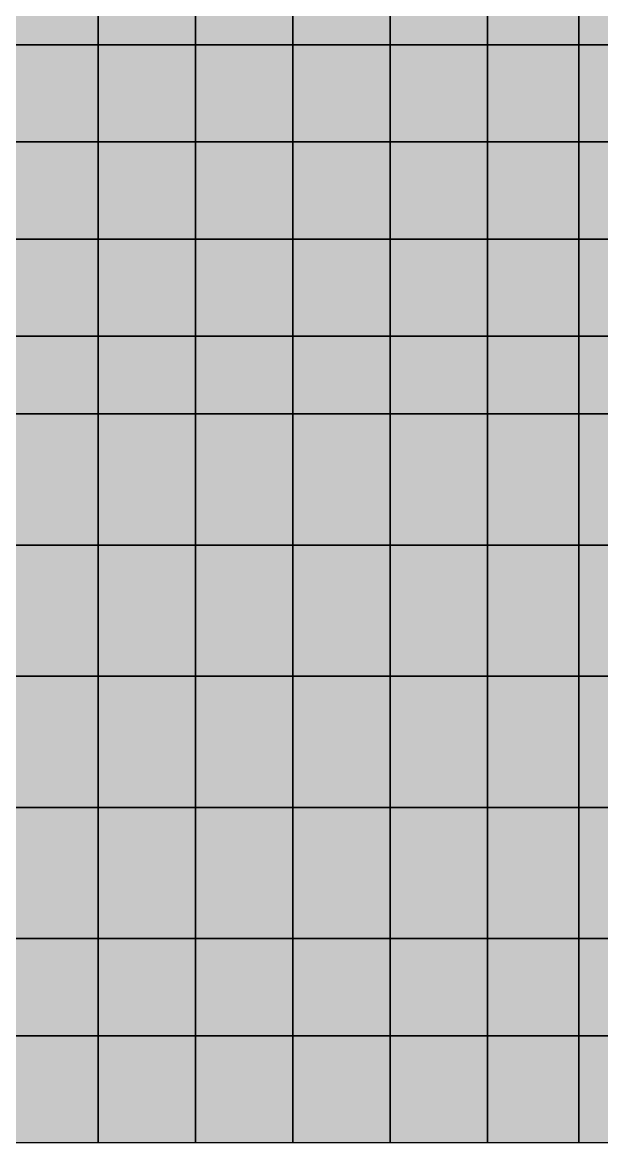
# Model space of a CAD drawing. Header units: inches. Extents: x -100 to 146, y -140 to 41.
# Drawn here: x 6.53 to 12.48, y -41.4 to -29.87 of the extents above; entities that cross this region are included whole.
import ezdxf

# ---------------------------------------------------------------- set-up
doc = ezdxf.new("R2010")
doc.units = ezdxf.units.IN
doc.header["$MEASUREMENT"] = 0
for name, color, linetype in [('Contour 1-01', 7, 'Continuous'), ('Mesh-Ag1', 7, 'Continuous'), ('Mesh-CDM(50%)_Ac1①', 7, 'Continuous'), ('Mesh-CDM(50%)_Acs', 7, 'Continuous'), ('Mesh-Dc1', 7, 'Continuous'), ('Mesh-Dg1', 7, 'Continuous'), ('Mesh-Ds1', 7, 'Continuous'), ('Undeformed Mesh-Ag1', 7, 'Continuous'), ('Undeformed Mesh-CDM(50%)_Ac1①', 7, 'Continuous'), ('Undeformed Mesh-CDM(50%)_Acs', 7, 'Continuous'), ('Undeformed Mesh-Dc1', 7, 'Continuous'), ('Undeformed Mesh-Dg1', 7, 'Continuous'), ('Undeformed Mesh-Ds1', 7, 'Continuous')]:
    doc.layers.add(name, color=color, linetype=linetype)

msp = doc.modelspace()

# ---------------------------------------------------------------- linework, layer by layer
at = {"color": 7, "true_color": 0xffffff, "transparency": 33554687}
for points in [[(7.311025, -28.5), (6.311025, -28.5), (6.311025, -30.1)], [(7.311025, -28.5), (6.311025, -30.1), (7.311025, -30.1)], [(8.311025, -28.5), (7.311025, -28.5), (7.311025, -30.1)], [(8.311025, -28.5), (7.311025, -30.1), (8.311025, -30.1)], [(9.311025, -28.5), (8.311025, -28.5), (8.311025, -30.1)], [(9.311025, -28.5), (8.311025, -30.1), (9.311025, -30.1)], [(10.31103, -28.5), (9.311025, -28.5), (9.311025, -30.1)], [(10.31103, -28.5), (9.311025, -30.1), (10.31103, -30.1)], [(10.31103, -28.5), (10.31103, -30.1), (11.31103, -30.1)], [(10.31103, -28.5), (11.31103, -30.1), (11.31103, -28.5)], [(12.25, -28.5), (11.31103, -28.5), (11.31103, -30.1)], [(12.25, -28.5), (11.31103, -30.1), (12.25, -30.1)], [(13.31103, -28.5), (12.25, -28.5), (12.25, -30.1)], [(13.31103, -28.5), (12.25, -30.1), (13.31103, -30.1)], [(6.311025, -31.1), (7.311025, -31.1), (7.311025, -30.1)], [(6.311025, -31.1), (7.311025, -30.1), (6.311025, -30.1)], [(7.311025, -31.1), (8.311025, -31.1), (8.311025, -30.1)], [(7.311025, -31.1), (8.311025, -30.1), (7.311025, -30.1)], [(8.311025, -31.1), (9.311025, -31.1), (9.311025, -30.1)], [(8.311025, -31.1), (9.311025, -30.1), (8.311025, -30.1)], [(9.311025, -31.1), (10.31103, -31.1), (10.31103, -30.1)], [(9.311025, -31.1), (10.31103, -30.1), (9.311025, -30.1)], [(10.31103, -31.1), (11.31103, -31.1), (11.31103, -30.1)], [(10.31103, -31.1), (11.31103, -30.1), (10.31103, -30.1)], [(11.31103, -31.1), (12.25, -31.1), (12.25, -30.1)], [(11.31103, -31.1), (12.25, -30.1), (11.31103, -30.1)], [(12.25, -31.1), (13.31103, -31.1), (13.31103, -30.1)], [(12.25, -31.1), (13.31103, -30.1), (12.25, -30.1)], [(7.311025, -31.1), (6.311025, -31.1), (6.311025, -32.1)], [(7.311025, -31.1), (6.311025, -32.1), (7.311025, -32.1)], [(8.311025, -31.1), (7.311025, -31.1), (7.311025, -32.1)], [(8.311025, -31.1), (7.311025, -32.1), (8.311025, -32.1)], [(9.311025, -31.1), (8.311025, -31.1), (8.311025, -32.1)], [(9.311025, -31.1), (8.311025, -32.1), (9.311025, -32.1)], [(10.31103, -31.1), (9.311025, -31.1), (9.311025, -32.1)], [(10.31103, -31.1), (9.311025, -32.1), (10.31103, -32.1)], [(10.31103, -31.1), (10.31103, -32.1), (11.31103, -32.1)], [(10.31103, -31.1), (11.31103, -32.1), (11.31103, -31.1)], [(12.25, -31.1), (11.31103, -31.1), (11.31103, -32.1)], [(12.25, -31.1), (11.31103, -32.1), (12.25, -32.1)], [(13.31103, -31.1), (12.25, -31.1), (12.25, -32.1)], [(13.31103, -31.1), (12.25, -32.1), (13.31103, -32.1)], [(6.311025, -33.1), (7.311025, -33.1), (7.311025, -32.1)], [(6.311025, -33.1), (7.311025, -32.1), (6.311025, -32.1)], [(7.311025, -33.1), (8.311025, -33.1), (8.311025, -32.1)], [(7.311025, -33.1), (8.311025, -32.1), (7.311025, -32.1)], [(8.311025, -33.1), (9.311025, -33.1), (9.311025, -32.1)], [(8.311025, -33.1), (9.311025, -32.1), (8.311025, -32.1)], [(9.311025, -33.1), (10.31103, -33.1), (10.31103, -32.1)], [(9.311025, -33.1), (10.31103, -32.1), (9.311025, -32.1)], [(10.31103, -33.1), (11.31103, -33.1), (11.31103, -32.1)], [(10.31103, -33.1), (11.31103, -32.1), (10.31103, -32.1)], [(11.31103, -33.1), (12.25, -33.1), (12.25, -32.1)], [(11.31103, -33.1), (12.25, -32.1), (11.31103, -32.1)], [(12.25, -33.1), (13.31103, -33.1), (13.31103, -32.1)], [(12.25, -33.1), (13.31103, -32.1), (12.25, -32.1)], [(6.311025, -33.9), (7.311025, -33.9), (7.311025, -33.1)], [(6.311025, -33.9), (7.311025, -33.1), (6.311025, -33.1)], [(7.311025, -33.9), (8.311025, -33.9), (8.311025, -33.1)], [(7.311025, -33.9), (8.311025, -33.1), (7.311025, -33.1)], [(8.311025, -33.9), (9.311025, -33.9), (9.311025, -33.1)], [(8.311025, -33.9), (9.311025, -33.1), (8.311025, -33.1)], [(9.311025, -33.9), (10.31103, -33.9), (10.31103, -33.1)], [(9.311025, -33.9), (10.31103, -33.1), (9.311025, -33.1)], [(10.31103, -33.9), (11.31103, -33.9), (11.31103, -33.1)], [(10.31103, -33.9), (11.31103, -33.1), (10.31103, -33.1)], [(11.31103, -33.9), (12.25, -33.9), (12.25, -33.1)], [(11.31103, -33.9), (12.25, -33.1), (11.31103, -33.1)], [(12.25, -33.9), (13.31103, -33.9), (13.31103, -33.1)], [(12.25, -33.9), (13.31103, -33.1), (12.25, -33.1)], [(6.311025, -33.9), (6.311025, -35.25), (7.311025, -35.25)], [(6.311025, -33.9), (7.311025, -35.25), (7.311025, -33.9)], [(7.311025, -35.25), (8.311025, -35.25), (8.311025, -33.9)], [(7.311025, -35.25), (8.311025, -33.9), (7.311025, -33.9)], [(8.311025, -35.25), (9.311025, -35.25), (9.311025, -33.9)], [(8.311025, -35.25), (9.311025, -33.9), (8.311025, -33.9)], [(9.311025, -35.25), (10.31103, -35.25), (10.31103, -33.9)], [(9.311025, -35.25), (10.31103, -33.9), (9.311025, -33.9)], [(10.31103, -35.25), (11.31103, -35.25), (11.31103, -33.9)], [(10.31103, -35.25), (11.31103, -33.9), (10.31103, -33.9)], [(11.31103, -35.25), (12.25, -35.25), (12.25, -33.9)], [(11.31103, -35.25), (12.25, -33.9), (11.31103, -33.9)], [(12.25, -33.9), (12.25, -35.25), (13.31103, -35.25)], [(12.25, -33.9), (13.31103, -35.25), (13.31103, -33.9)], [(6.311025, -35.25), (6.311025, -36.6), (7.311025, -36.6)], [(6.311025, -35.25), (7.311025, -36.6), (7.311025, -35.25)], [(7.311025, -36.6), (8.311025, -36.6), (8.311025, -35.25)], [(7.311025, -36.6), (8.311025, -35.25), (7.311025, -35.25)], [(8.311025, -36.6), (9.311025, -36.6), (9.311025, -35.25)], [(8.311025, -36.6), (9.311025, -35.25), (8.311025, -35.25)], [(9.311025, -36.6), (10.31103, -36.6), (10.31103, -35.25)], [(9.311025, -36.6), (10.31103, -35.25), (9.311025, -35.25)], [(10.31103, -36.6), (11.31103, -36.6), (11.31103, -35.25)], [(10.31103, -36.6), (11.31103, -35.25), (10.31103, -35.25)], [(11.31103, -36.6), (12.25, -36.6), (12.25, -35.25)], [(11.31103, -36.6), (12.25, -35.25), (11.31103, -35.25)], [(12.25, -36.6), (13.31103, -36.6), (13.31103, -35.25)], [(12.25, -36.6), (13.31103, -35.25), (12.25, -35.25)], [(6.311025, -36.6), (6.311025, -37.95), (7.311025, -37.95)], [(6.311025, -36.6), (7.311025, -37.95), (7.311025, -36.6)], [(7.311025, -37.95), (8.311025, -37.95), (8.311025, -36.6)], [(7.311025, -37.95), (8.311025, -36.6), (7.311025, -36.6)], [(8.311025, -37.95), (9.311025, -37.95), (9.311025, -36.6)], [(8.311025, -37.95), (9.311025, -36.6), (8.311025, -36.6)], [(9.311025, -37.95), (10.31103, -37.95), (10.31103, -36.6)], [(9.311025, -37.95), (10.31103, -36.6), (9.311025, -36.6)], [(10.31103, -37.95), (11.31103, -37.95), (11.31103, -36.6)], [(10.31103, -37.95), (11.31103, -36.6), (10.31103, -36.6)], [(11.31103, -37.95), (12.25, -37.95), (12.25, -36.6)], [(11.31103, -37.95), (12.25, -36.6), (11.31103, -36.6)], [(12.25, -37.95), (13.31103, -37.95), (13.31103, -36.6)], [(12.25, -37.95), (13.31103, -36.6), (12.25, -36.6)], [(6.311025, -37.95), (6.311025, -39.3), (7.311025, -39.3)], [(6.311025, -37.95), (7.311025, -39.3), (7.311025, -37.95)], [(8.311025, -37.95), (7.311025, -37.95), (7.311025, -39.3)], [(8.311025, -37.95), (7.311025, -39.3), (8.311025, -39.3)], [(9.311025, -37.95), (8.311025, -37.95), (8.311025, -39.3)], [(9.311025, -37.95), (8.311025, -39.3), (9.311025, -39.3)], [(10.31103, -37.95), (9.311025, -37.95), (9.311025, -39.3)], [(10.31103, -37.95), (9.311025, -39.3), (10.31103, -39.3)], [(10.31103, -37.95), (10.31103, -39.3), (11.31103, -39.3)], [(10.31103, -37.95), (11.31103, -39.3), (11.31103, -37.95)], [(12.25, -37.95), (11.31103, -37.95), (11.31103, -39.3)], [(12.25, -37.95), (11.31103, -39.3), (12.25, -39.3)], [(13.31103, -37.95), (12.25, -37.95), (12.25, -39.3)], [(13.31103, -37.95), (12.25, -39.3), (13.31103, -39.3)], [(6.311025, -40.3), (7.311025, -40.3), (7.311025, -39.3)], [(6.311025, -40.3), (7.311025, -39.3), (6.311025, -39.3)], [(7.311025, -40.3), (8.311025, -40.3), (8.311025, -39.3)], [(7.311025, -40.3), (8.311025, -39.3), (7.311025, -39.3)], [(8.311025, -40.3), (9.311025, -40.3), (9.311025, -39.3)], [(8.311025, -40.3), (9.311025, -39.3), (8.311025, -39.3)], [(9.311025, -40.3), (10.31103, -40.3), (10.31103, -39.3)], [(9.311025, -40.3), (10.31103, -39.3), (9.311025, -39.3)], [(10.31103, -39.3), (10.31103, -40.3), (11.31103, -40.3)], [(10.31103, -39.3), (11.31103, -40.3), (11.31103, -39.3)], [(11.31103, -40.3), (12.25, -40.3), (12.25, -39.3)], [(11.31103, -40.3), (12.25, -39.3), (11.31103, -39.3)], [(12.25, -40.3), (13.31103, -40.3), (13.31103, -39.3)], [(12.25, -40.3), (13.31103, -39.3), (12.25, -39.3)], [(7.311025, -40.3), (6.311025, -40.3), (6.311025, -41.4)], [(7.311025, -40.3), (6.311025, -41.4), (7.311025, -41.4)], [(8.311025, -40.3), (7.311025, -40.3), (7.311025, -41.4)], [(8.311025, -40.3), (7.311025, -41.4), (8.311025, -41.4)], [(9.311025, -40.3), (8.311025, -40.3), (8.311025, -41.4)], [(9.311025, -40.3), (8.311025, -41.4), (9.311025, -41.4)], [(10.31103, -40.3), (9.311025, -40.3), (9.311025, -41.4)], [(10.31103, -40.3), (9.311025, -41.4), (10.31103, -41.4)], [(10.31103, -40.3), (10.31103, -41.4), (11.31103, -41.4)], [(10.31103, -40.3), (11.31103, -41.4), (11.31103, -40.3)], [(12.25, -40.3), (11.31103, -40.3), (11.31103, -41.4)], [(12.25, -40.3), (11.31103, -41.4), (12.25, -41.4)], [(13.31103, -40.3), (12.25, -40.3), (12.25, -41.4)], [(13.31103, -40.3), (12.25, -41.4), (13.31103, -41.4)]]:
    msp.add_solid(points, dxfattribs=at)
at = {"layer": 'Contour 1-01', "color": 5, "true_color": 0x0000ff}
for points in [[(7.311025, -28.5), (6.311025, -28.5), (6.311025, -30.1)], [(7.311025, -28.5), (6.311025, -30.1), (7.311025, -30.1)], [(8.311025, -28.5), (7.311025, -28.5), (7.311025, -30.1)], [(8.311025, -28.5), (7.311025, -30.1), (8.311025, -30.1)], [(9.311025, -28.5), (8.311025, -28.5), (8.311025, -30.1)], [(9.311025, -28.5), (8.311025, -30.1), (9.311025, -30.1)], [(10.31103, -28.5), (9.311025, -28.5), (9.311025, -30.1)], [(10.31103, -28.5), (9.311025, -30.1), (10.31103, -30.1)], [(10.31103, -28.5), (10.31103, -30.1), (11.31103, -30.1)], [(10.31103, -28.5), (11.31103, -30.1), (11.31103, -28.5)], [(12.25, -28.5), (11.31103, -28.5), (11.31103, -30.1)], [(12.25, -28.5), (11.31103, -30.1), (12.25, -30.1)], [(13.31103, -28.5), (12.25, -28.5), (12.25, -30.1)], [(13.31103, -28.5), (12.25, -30.1), (13.31103, -30.1)], [(6.311025, -31.1), (7.311025, -31.1), (7.311025, -30.1)], [(6.311025, -31.1), (7.311025, -30.1), (6.311025, -30.1)], [(7.311025, -31.1), (8.311025, -31.1), (8.311025, -30.1)], [(7.311025, -31.1), (8.311025, -30.1), (7.311025, -30.1)], [(8.311025, -31.1), (9.311025, -31.1), (9.311025, -30.1)], [(8.311025, -31.1), (9.311025, -30.1), (8.311025, -30.1)], [(9.311025, -31.1), (10.31103, -31.1), (10.31103, -30.1)], [(9.311025, -31.1), (10.31103, -30.1), (9.311025, -30.1)], [(10.31103, -31.1), (11.31103, -31.1), (11.31103, -30.1)], [(10.31103, -31.1), (11.31103, -30.1), (10.31103, -30.1)], [(11.31103, -31.1), (12.25, -31.1), (12.25, -30.1)], [(11.31103, -31.1), (12.25, -30.1), (11.31103, -30.1)], [(12.25, -31.1), (13.31103, -31.1), (13.31103, -30.1)], [(12.25, -31.1), (13.31103, -30.1), (12.25, -30.1)], [(7.311025, -31.1), (6.311025, -31.1), (6.311025, -32.1)], [(7.311025, -31.1), (6.311025, -32.1), (7.311025, -32.1)], [(8.311025, -31.1), (7.311025, -31.1), (7.311025, -32.1)], [(8.311025, -31.1), (7.311025, -32.1), (8.311025, -32.1)], [(9.311025, -31.1), (8.311025, -31.1), (8.311025, -32.1)], [(9.311025, -31.1), (8.311025, -32.1), (9.311025, -32.1)], [(10.31103, -31.1), (9.311025, -31.1), (9.311025, -32.1)], [(10.31103, -31.1), (9.311025, -32.1), (10.31103, -32.1)], [(10.31103, -31.1), (10.31103, -32.1), (11.31103, -32.1)], [(10.31103, -31.1), (11.31103, -32.1), (11.31103, -31.1)], [(12.25, -31.1), (11.31103, -31.1), (11.31103, -32.1)], [(12.25, -31.1), (11.31103, -32.1), (12.25, -32.1)], [(13.31103, -31.1), (12.25, -31.1), (12.25, -32.1)], [(13.31103, -31.1), (12.25, -32.1), (13.31103, -32.1)], [(6.311025, -33.1), (7.311025, -33.1), (7.311025, -32.1)], [(6.311025, -33.1), (7.311025, -32.1), (6.311025, -32.1)], [(7.311025, -33.1), (8.311025, -33.1), (8.311025, -32.1)], [(7.311025, -33.1), (8.311025, -32.1), (7.311025, -32.1)], [(8.311025, -33.1), (9.311025, -33.1), (9.311025, -32.1)], [(8.311025, -33.1), (9.311025, -32.1), (8.311025, -32.1)], [(9.311025, -33.1), (10.31103, -33.1), (10.31103, -32.1)], [(9.311025, -33.1), (10.31103, -32.1), (9.311025, -32.1)], [(10.31103, -33.1), (11.31103, -33.1), (11.31103, -32.1)], [(10.31103, -33.1), (11.31103, -32.1), (10.31103, -32.1)], [(11.31103, -33.1), (12.25, -33.1), (12.25, -32.1)], [(11.31103, -33.1), (12.25, -32.1), (11.31103, -32.1)], [(12.25, -33.1), (13.31103, -33.1), (13.31103, -32.1)], [(12.25, -33.1), (13.31103, -32.1), (12.25, -32.1)], [(6.311025, -33.9), (7.311025, -33.9), (7.311025, -33.1)], [(6.311025, -33.9), (7.311025, -33.1), (6.311025, -33.1)], [(7.311025, -33.9), (8.311025, -33.9), (8.311025, -33.1)], [(7.311025, -33.9), (8.311025, -33.1), (7.311025, -33.1)], [(8.311025, -33.9), (9.311025, -33.9), (9.311025, -33.1)], [(8.311025, -33.9), (9.311025, -33.1), (8.311025, -33.1)], [(9.311025, -33.9), (10.31103, -33.9), (10.31103, -33.1)], [(9.311025, -33.9), (10.31103, -33.1), (9.311025, -33.1)], [(10.31103, -33.9), (11.31103, -33.9), (11.31103, -33.1)], [(10.31103, -33.9), (11.31103, -33.1), (10.31103, -33.1)], [(11.31103, -33.9), (12.25, -33.9), (12.25, -33.1)], [(11.31103, -33.9), (12.25, -33.1), (11.31103, -33.1)], [(12.25, -33.9), (13.31103, -33.9), (13.31103, -33.1)], [(12.25, -33.9), (13.31103, -33.1), (12.25, -33.1)], [(6.311025, -33.9), (6.311025, -35.25), (7.311025, -35.25)], [(6.311025, -33.9), (7.311025, -35.25), (7.311025, -33.9)], [(7.311025, -35.25), (8.311025, -35.25), (8.311025, -33.9)], [(7.311025, -35.25), (8.311025, -33.9), (7.311025, -33.9)], [(8.311025, -35.25), (9.311025, -35.25), (9.311025, -33.9)], [(8.311025, -35.25), (9.311025, -33.9), (8.311025, -33.9)], [(9.311025, -35.25), (10.31103, -35.25), (10.31103, -33.9)], [(9.311025, -35.25), (10.31103, -33.9), (9.311025, -33.9)], [(10.31103, -35.25), (11.31103, -35.25), (11.31103, -33.9)], [(10.31103, -35.25), (11.31103, -33.9), (10.31103, -33.9)], [(11.31103, -35.25), (12.25, -35.25), (12.25, -33.9)], [(11.31103, -35.25), (12.25, -33.9), (11.31103, -33.9)], [(12.25, -33.9), (12.25, -35.25), (13.31103, -35.25)], [(12.25, -33.9), (13.31103, -35.25), (13.31103, -33.9)], [(6.311025, -35.25), (6.311025, -36.6), (7.311025, -36.6)], [(6.311025, -35.25), (7.311025, -36.6), (7.311025, -35.25)], [(7.311025, -36.6), (8.311025, -36.6), (8.311025, -35.25)], [(7.311025, -36.6), (8.311025, -35.25), (7.311025, -35.25)], [(8.311025, -36.6), (9.311025, -36.6), (9.311025, -35.25)], [(8.311025, -36.6), (9.311025, -35.25), (8.311025, -35.25)], [(9.311025, -36.6), (10.31103, -36.6), (10.31103, -35.25)], [(9.311025, -36.6), (10.31103, -35.25), (9.311025, -35.25)], [(10.31103, -36.6), (11.31103, -36.6), (11.31103, -35.25)], [(10.31103, -36.6), (11.31103, -35.25), (10.31103, -35.25)], [(11.31103, -36.6), (12.25, -36.6), (12.25, -35.25)], [(11.31103, -36.6), (12.25, -35.25), (11.31103, -35.25)], [(12.25, -36.6), (13.31103, -36.6), (13.31103, -35.25)], [(12.25, -36.6), (13.31103, -35.25), (12.25, -35.25)], [(6.311025, -36.6), (6.311025, -37.95), (7.311025, -37.95)], [(6.311025, -36.6), (7.311025, -37.95), (7.311025, -36.6)], [(7.311025, -37.95), (8.311025, -37.95), (8.311025, -36.6)], [(7.311025, -37.95), (8.311025, -36.6), (7.311025, -36.6)], [(8.311025, -37.95), (9.311025, -37.95), (9.311025, -36.6)], [(8.311025, -37.95), (9.311025, -36.6), (8.311025, -36.6)], [(9.311025, -37.95), (10.31103, -37.95), (10.31103, -36.6)], [(9.311025, -37.95), (10.31103, -36.6), (9.311025, -36.6)], [(10.31103, -37.95), (11.31103, -37.95), (11.31103, -36.6)], [(10.31103, -37.95), (11.31103, -36.6), (10.31103, -36.6)], [(11.31103, -37.95), (12.25, -37.95), (12.25, -36.6)], [(11.31103, -37.95), (12.25, -36.6), (11.31103, -36.6)], [(12.25, -37.95), (13.31103, -37.95), (13.31103, -36.6)], [(12.25, -37.95), (13.31103, -36.6), (12.25, -36.6)], [(6.311025, -37.95), (6.311025, -39.3), (7.311025, -39.3)], [(6.311025, -37.95), (7.311025, -39.3), (7.311025, -37.95)], [(8.311025, -37.95), (7.311025, -37.95), (7.311025, -39.3)], [(8.311025, -37.95), (7.311025, -39.3), (8.311025, -39.3)], [(9.311025, -37.95), (8.311025, -37.95), (8.311025, -39.3)], [(9.311025, -37.95), (8.311025, -39.3), (9.311025, -39.3)], [(10.31103, -37.95), (9.311025, -37.95), (9.311025, -39.3)], [(10.31103, -37.95), (9.311025, -39.3), (10.31103, -39.3)], [(10.31103, -37.95), (10.31103, -39.3), (11.31103, -39.3)], [(10.31103, -37.95), (11.31103, -39.3), (11.31103, -37.95)], [(12.25, -37.95), (11.31103, -37.95), (11.31103, -39.3)], [(12.25, -37.95), (11.31103, -39.3), (12.25, -39.3)], [(13.31103, -37.95), (12.25, -37.95), (12.25, -39.3)], [(13.31103, -37.95), (12.25, -39.3), (13.31103, -39.3)], [(6.311025, -40.3), (7.311025, -40.3), (7.311025, -39.3)], [(6.311025, -40.3), (7.311025, -39.3), (6.311025, -39.3)], [(7.311025, -40.3), (8.311025, -40.3), (8.311025, -39.3)], [(7.311025, -40.3), (8.311025, -39.3), (7.311025, -39.3)], [(8.311025, -40.3), (9.311025, -40.3), (9.311025, -39.3)], [(8.311025, -40.3), (9.311025, -39.3), (8.311025, -39.3)], [(9.311025, -40.3), (10.31103, -40.3), (10.31103, -39.3)], [(9.311025, -40.3), (10.31103, -39.3), (9.311025, -39.3)], [(10.31103, -39.3), (10.31103, -40.3), (11.31103, -40.3)], [(10.31103, -39.3), (11.31103, -40.3), (11.31103, -39.3)], [(11.31103, -40.3), (12.25, -40.3), (12.25, -39.3)], [(11.31103, -40.3), (12.25, -39.3), (11.31103, -39.3)], [(12.25, -40.3), (13.31103, -40.3), (13.31103, -39.3)], [(12.25, -40.3), (13.31103, -39.3), (12.25, -39.3)], [(7.311025, -40.3), (6.311025, -40.3), (6.311025, -41.4)], [(7.311025, -40.3), (6.311025, -41.4), (7.311025, -41.4)], [(8.311025, -40.3), (7.311025, -40.3), (7.311025, -41.4)], [(8.311025, -40.3), (7.311025, -41.4), (8.311025, -41.4)], [(9.311025, -40.3), (8.311025, -40.3), (8.311025, -41.4)], [(9.311025, -40.3), (8.311025, -41.4), (9.311025, -41.4)], [(10.31103, -40.3), (9.311025, -40.3), (9.311025, -41.4)], [(10.31103, -40.3), (9.311025, -41.4), (10.31103, -41.4)], [(10.31103, -40.3), (10.31103, -41.4), (11.31103, -41.4)], [(10.31103, -40.3), (11.31103, -41.4), (11.31103, -40.3)], [(12.25, -40.3), (11.31103, -40.3), (11.31103, -41.4)], [(12.25, -40.3), (11.31103, -41.4), (12.25, -41.4)], [(13.31103, -40.3), (12.25, -40.3), (12.25, -41.4)], [(13.31103, -40.3), (12.25, -41.4), (13.31103, -41.4)]]:
    msp.add_solid(points, dxfattribs=at)
at = {"layer": 'Mesh-Ag1', "color": 18, "true_color": 0x000000, "transparency": 33554559}
for p, q in [((7.311025, -33.1), (6.311025, -33.1)), ((7.311025, -33.9), (7.311025, -33.1)), ((8.311025, -33.1), (7.311025, -33.1)), ((7.311025, -33.1), (7.311025, -33.9)), ((8.311025, -33.9), (8.311025, -33.1)), ((9.311025, -33.1), (8.311025, -33.1)), ((8.311025, -33.1), (8.311025, -33.9)), ((9.311025, -33.9), (9.311025, -33.1)), ((10.31103, -33.1), (9.311025, -33.1)), ((9.311025, -33.1), (9.311025, -33.9)), ((10.31103, -33.9), (10.31103, -33.1)), ((11.31103, -33.1), (10.31103, -33.1)), ((10.31103, -33.1), (10.31103, -33.9)), ((11.31103, -33.9), (11.31103, -33.1)), ((12.25, -33.1), (11.31103, -33.1)), ((11.31103, -33.1), (11.31103, -33.9)), ((12.25, -33.9), (12.25, -33.1)), ((13.31103, -33.1), (12.25, -33.1)), ((12.25, -33.1), (12.25, -33.9)), ((6.311025, -33.9), (7.311025, -33.9)), ((7.311025, -33.9), (8.311025, -33.9)), ((8.311025, -33.9), (9.311025, -33.9)), ((9.311025, -33.9), (10.31103, -33.9)), ((10.31103, -33.9), (11.31103, -33.9)), ((11.31103, -33.9), (12.25, -33.9)), ((12.25, -33.9), (13.31103, -33.9))]:
    msp.add_line(p, q, dxfattribs=at)
at = {"layer": 'Mesh-CDM(50%)_Ac1①', "color": 18, "true_color": 0x000000, "transparency": 33554559}
for p, q in [((7.311025, -30.1), (7.311025, -28.5)), ((7.311025, -28.5), (7.311025, -30.1)), ((8.311025, -30.1), (8.311025, -28.5)), ((8.311025, -28.5), (8.311025, -30.1)), ((9.311025, -30.1), (9.311025, -28.5)), ((9.311025, -28.5), (9.311025, -30.1)), ((10.31103, -30.1), (10.31103, -28.5)), ((10.31103, -28.5), (10.31103, -30.1)), ((11.31103, -30.1), (11.31103, -28.5)), ((11.31103, -28.5), (11.31103, -30.1)), ((12.25, -30.1), (12.25, -28.5)), ((12.25, -28.5), (12.25, -30.1)), ((6.311025, -30.1), (7.311025, -30.1)), ((7.311025, -30.1), (8.311025, -30.1)), ((8.311025, -30.1), (9.311025, -30.1)), ((9.311025, -30.1), (10.31103, -30.1)), ((10.31103, -30.1), (11.31103, -30.1)), ((11.31103, -30.1), (12.25, -30.1)), ((12.25, -30.1), (13.31103, -30.1))]:
    msp.add_line(p, q, dxfattribs=at)
at = {"layer": 'Mesh-CDM(50%)_Acs', "color": 18, "true_color": 0x000000, "transparency": 33554559}
for p, q in [((7.311025, -30.1), (6.311025, -30.1)), ((7.311025, -31.1), (7.311025, -30.1)), ((8.311025, -30.1), (7.311025, -30.1)), ((7.311025, -30.1), (7.311025, -31.1)), ((8.311025, -31.1), (8.311025, -30.1)), ((9.311025, -30.1), (8.311025, -30.1)), ((8.311025, -30.1), (8.311025, -31.1)), ((9.311025, -31.1), (9.311025, -30.1)), ((10.31103, -30.1), (9.311025, -30.1)), ((9.311025, -30.1), (9.311025, -31.1)), ((10.31103, -31.1), (10.31103, -30.1)), ((11.31103, -30.1), (10.31103, -30.1)), ((10.31103, -30.1), (10.31103, -31.1)), ((11.31103, -31.1), (11.31103, -30.1)), ((12.25, -30.1), (11.31103, -30.1)), ((11.31103, -30.1), (11.31103, -31.1)), ((12.25, -31.1), (12.25, -30.1)), ((13.31103, -30.1), (12.25, -30.1)), ((12.25, -30.1), (12.25, -31.1)), ((7.311025, -31.1), (6.311025, -31.1)), ((6.311025, -31.1), (7.311025, -31.1)), ((7.311025, -32.1), (7.311025, -31.1)), ((8.311025, -31.1), (7.311025, -31.1)), ((7.311025, -31.1), (7.311025, -32.1)), ((7.311025, -31.1), (8.311025, -31.1)), ((8.311025, -32.1), (8.311025, -31.1)), ((9.311025, -31.1), (8.311025, -31.1)), ((8.311025, -31.1), (8.311025, -32.1)), ((8.311025, -31.1), (9.311025, -31.1)), ((9.311025, -32.1), (9.311025, -31.1)), ((10.31103, -31.1), (9.311025, -31.1)), ((9.311025, -31.1), (9.311025, -32.1)), ((9.311025, -31.1), (10.31103, -31.1)), ((10.31103, -32.1), (10.31103, -31.1)), ((10.31103, -31.1), (10.31103, -32.1)), ((11.31103, -31.1), (10.31103, -31.1)), ((10.31103, -31.1), (11.31103, -31.1)), ((11.31103, -32.1), (11.31103, -31.1)), ((12.25, -31.1), (11.31103, -31.1)), ((11.31103, -31.1), (11.31103, -32.1)), ((11.31103, -31.1), (12.25, -31.1)), ((12.25, -32.1), (12.25, -31.1)), ((13.31103, -31.1), (12.25, -31.1)), ((12.25, -31.1), (12.25, -32.1)), ((12.25, -31.1), (13.31103, -31.1)), ((6.311025, -32.1), (7.311025, -32.1)), ((7.311025, -32.1), (6.311025, -32.1)), ((7.311025, -33.1), (7.311025, -32.1)), ((8.311025, -32.1), (7.311025, -32.1)), ((7.311025, -32.1), (7.311025, -33.1)), ((7.311025, -32.1), (8.311025, -32.1)), ((8.311025, -33.1), (8.311025, -32.1)), ((9.311025, -32.1), (8.311025, -32.1)), ((8.311025, -32.1), (8.311025, -33.1)), ((8.311025, -32.1), (9.311025, -32.1)), ((9.311025, -33.1), (9.311025, -32.1)), ((10.31103, -32.1), (9.311025, -32.1)), ((9.311025, -32.1), (9.311025, -33.1)), ((9.311025, -32.1), (10.31103, -32.1)), ((10.31103, -33.1), (10.31103, -32.1)), ((11.31103, -32.1), (10.31103, -32.1)), ((10.31103, -32.1), (10.31103, -33.1)), ((10.31103, -32.1), (11.31103, -32.1)), ((11.31103, -33.1), (11.31103, -32.1)), ((12.25, -32.1), (11.31103, -32.1)), ((11.31103, -32.1), (11.31103, -33.1)), ((11.31103, -32.1), (12.25, -32.1)), ((12.25, -33.1), (12.25, -32.1)), ((13.31103, -32.1), (12.25, -32.1)), ((12.25, -32.1), (12.25, -33.1)), ((12.25, -32.1), (13.31103, -32.1)), ((6.311025, -33.1), (7.311025, -33.1)), ((7.311025, -33.1), (8.311025, -33.1)), ((8.311025, -33.1), (9.311025, -33.1)), ((9.311025, -33.1), (10.31103, -33.1)), ((10.31103, -33.1), (11.31103, -33.1)), ((11.31103, -33.1), (12.25, -33.1)), ((12.25, -33.1), (13.31103, -33.1))]:
    msp.add_line(p, q, dxfattribs=at)
at = {"layer": 'Mesh-Dc1', "color": 18, "true_color": 0x000000, "transparency": 33554559}
for p, q in [((7.311025, -33.9), (6.311025, -33.9)), ((7.311025, -35.25), (7.311025, -33.9)), ((8.311025, -33.9), (7.311025, -33.9)), ((7.311025, -33.9), (7.311025, -35.25)), ((8.311025, -35.25), (8.311025, -33.9)), ((9.311025, -33.9), (8.311025, -33.9)), ((8.311025, -33.9), (8.311025, -35.25)), ((9.311025, -35.25), (9.311025, -33.9)), ((10.31103, -33.9), (9.311025, -33.9)), ((9.311025, -33.9), (9.311025, -35.25)), ((10.31103, -35.25), (10.31103, -33.9)), ((11.31103, -33.9), (10.31103, -33.9)), ((10.31103, -33.9), (10.31103, -35.25)), ((11.31103, -35.25), (11.31103, -33.9)), ((12.25, -33.9), (11.31103, -33.9)), ((11.31103, -33.9), (11.31103, -35.25)), ((12.25, -35.25), (12.25, -33.9)), ((12.25, -33.9), (12.25, -35.25)), ((13.31103, -33.9), (12.25, -33.9)), ((7.311025, -35.25), (6.311025, -35.25)), ((6.311025, -35.25), (7.311025, -35.25)), ((7.311025, -36.6), (7.311025, -35.25)), ((7.311025, -35.25), (8.311025, -35.25)), ((8.311025, -35.25), (7.311025, -35.25)), ((7.311025, -35.25), (7.311025, -36.6)), ((8.311025, -36.6), (8.311025, -35.25)), ((9.311025, -35.25), (8.311025, -35.25)), ((8.311025, -35.25), (8.311025, -36.6)), ((8.311025, -35.25), (9.311025, -35.25)), ((9.311025, -36.6), (9.311025, -35.25)), ((10.31103, -35.25), (9.311025, -35.25)), ((9.311025, -35.25), (9.311025, -36.6)), ((9.311025, -35.25), (10.31103, -35.25)), ((10.31103, -36.6), (10.31103, -35.25)), ((11.31103, -35.25), (10.31103, -35.25)), ((10.31103, -35.25), (10.31103, -36.6)), ((10.31103, -35.25), (11.31103, -35.25)), ((11.31103, -36.6), (11.31103, -35.25)), ((12.25, -35.25), (11.31103, -35.25)), ((11.31103, -35.25), (11.31103, -36.6)), ((11.31103, -35.25), (12.25, -35.25)), ((12.25, -36.6), (12.25, -35.25)), ((13.31103, -35.25), (12.25, -35.25)), ((12.25, -35.25), (12.25, -36.6)), ((12.25, -35.25), (13.31103, -35.25)), ((7.311025, -36.6), (6.311025, -36.6)), ((6.311025, -36.6), (7.311025, -36.6)), ((7.311025, -37.95), (7.311025, -36.6)), ((8.311025, -36.6), (7.311025, -36.6)), ((7.311025, -36.6), (7.311025, -37.95)), ((7.311025, -36.6), (8.311025, -36.6)), ((8.311025, -37.95), (8.311025, -36.6)), ((9.311025, -36.6), (8.311025, -36.6)), ((8.311025, -36.6), (8.311025, -37.95)), ((8.311025, -36.6), (9.311025, -36.6)), ((9.311025, -37.95), (9.311025, -36.6)), ((10.31103, -36.6), (9.311025, -36.6)), ((9.311025, -36.6), (9.311025, -37.95)), ((9.311025, -36.6), (10.31103, -36.6)), ((10.31103, -37.95), (10.31103, -36.6)), ((11.31103, -36.6), (10.31103, -36.6)), ((10.31103, -36.6), (10.31103, -37.95)), ((10.31103, -36.6), (11.31103, -36.6)), ((11.31103, -37.95), (11.31103, -36.6)), ((12.25, -36.6), (11.31103, -36.6)), ((11.31103, -36.6), (11.31103, -37.95)), ((11.31103, -36.6), (12.25, -36.6)), ((12.25, -37.95), (12.25, -36.6)), ((13.31103, -36.6), (12.25, -36.6)), ((12.25, -36.6), (12.25, -37.95)), ((12.25, -36.6), (13.31103, -36.6)), ((7.311025, -37.95), (6.311025, -37.95)), ((6.311025, -37.95), (7.311025, -37.95)), ((7.311025, -39.3), (7.311025, -37.95)), ((8.311025, -37.95), (7.311025, -37.95)), ((7.311025, -37.95), (7.311025, -39.3)), ((7.311025, -37.95), (8.311025, -37.95)), ((8.311025, -39.3), (8.311025, -37.95)), ((9.311025, -37.95), (8.311025, -37.95)), ((8.311025, -37.95), (8.311025, -39.3)), ((8.311025, -37.95), (9.311025, -37.95)), ((9.311025, -39.3), (9.311025, -37.95)), ((10.31103, -37.95), (9.311025, -37.95)), ((9.311025, -37.95), (9.311025, -39.3)), ((9.311025, -37.95), (10.31103, -37.95)), ((10.31103, -39.3), (10.31103, -37.95)), ((10.31103, -37.95), (10.31103, -39.3)), ((11.31103, -37.95), (10.31103, -37.95)), ((10.31103, -37.95), (11.31103, -37.95)), ((11.31103, -39.3), (11.31103, -37.95)), ((12.25, -37.95), (11.31103, -37.95)), ((11.31103, -37.95), (11.31103, -39.3)), ((11.31103, -37.95), (12.25, -37.95)), ((12.25, -39.3), (12.25, -37.95)), ((12.25, -37.95), (13.31103, -37.95)), ((13.31103, -37.95), (12.25, -37.95)), ((12.25, -37.95), (12.25, -39.3)), ((6.311025, -39.3), (7.311025, -39.3)), ((7.311025, -39.3), (8.311025, -39.3)), ((8.311025, -39.3), (9.311025, -39.3)), ((9.311025, -39.3), (10.31103, -39.3)), ((10.31103, -39.3), (11.31103, -39.3)), ((11.31103, -39.3), (12.25, -39.3)), ((12.25, -39.3), (13.31103, -39.3))]:
    msp.add_line(p, q, dxfattribs=at)
at = {"layer": 'Mesh-Dg1', "color": 18, "true_color": 0x000000, "transparency": 33554559}
for p, q in [((7.311025, -40.3), (6.311025, -40.3)), ((7.311025, -41.4), (7.311025, -40.3)), ((8.311025, -40.3), (7.311025, -40.3)), ((7.311025, -40.3), (7.311025, -41.4)), ((8.311025, -41.4), (8.311025, -40.3)), ((9.311025, -40.3), (8.311025, -40.3)), ((8.311025, -40.3), (8.311025, -41.4)), ((9.311025, -41.4), (9.311025, -40.3)), ((10.31103, -40.3), (9.311025, -40.3)), ((9.311025, -40.3), (9.311025, -41.4)), ((10.31103, -41.4), (10.31103, -40.3)), ((10.31103, -40.3), (10.31103, -41.4)), ((11.31103, -40.3), (10.31103, -40.3)), ((11.31103, -41.4), (11.31103, -40.3)), ((12.25, -40.3), (11.31103, -40.3)), ((11.31103, -40.3), (11.31103, -41.4)), ((12.25, -41.4), (12.25, -40.3)), ((13.31103, -40.3), (12.25, -40.3)), ((12.25, -40.3), (12.25, -41.4)), ((6.311025, -41.4), (7.311025, -41.4)), ((7.311025, -41.4), (8.311025, -41.4)), ((8.311025, -41.4), (9.311025, -41.4)), ((9.311025, -41.4), (10.31103, -41.4)), ((10.31103, -41.4), (11.31103, -41.4)), ((11.31103, -41.4), (12.25, -41.4)), ((12.25, -41.4), (13.31103, -41.4))]:
    msp.add_line(p, q, dxfattribs=at)
at = {"layer": 'Mesh-Ds1', "color": 18, "true_color": 0x000000, "transparency": 33554559}
for p, q in [((7.311025, -39.3), (6.311025, -39.3)), ((7.311025, -40.3), (7.311025, -39.3)), ((8.311025, -39.3), (7.311025, -39.3)), ((7.311025, -39.3), (7.311025, -40.3)), ((8.311025, -40.3), (8.311025, -39.3)), ((9.311025, -39.3), (8.311025, -39.3)), ((8.311025, -39.3), (8.311025, -40.3)), ((9.311025, -40.3), (9.311025, -39.3)), ((10.31103, -39.3), (9.311025, -39.3)), ((9.311025, -39.3), (9.311025, -40.3)), ((10.31103, -40.3), (10.31103, -39.3)), ((10.31103, -39.3), (10.31103, -40.3)), ((11.31103, -39.3), (10.31103, -39.3)), ((11.31103, -40.3), (11.31103, -39.3)), ((12.25, -39.3), (11.31103, -39.3)), ((11.31103, -39.3), (11.31103, -40.3)), ((12.25, -40.3), (12.25, -39.3)), ((13.31103, -39.3), (12.25, -39.3)), ((12.25, -39.3), (12.25, -40.3)), ((6.311025, -40.3), (7.311025, -40.3)), ((7.311025, -40.3), (8.311025, -40.3)), ((8.311025, -40.3), (9.311025, -40.3)), ((9.311025, -40.3), (10.31103, -40.3)), ((10.31103, -40.3), (11.31103, -40.3)), ((11.31103, -40.3), (12.25, -40.3)), ((12.25, -40.3), (13.31103, -40.3))]:
    msp.add_line(p, q, dxfattribs=at)
at = {"layer": 'Undeformed Mesh-Ag1', "color": 8, "true_color": 0x808080, "transparency": 33554687}
for p, q in [((7.311025, -33.1), (6.311025, -33.1)), ((7.311025, -33.9), (7.311025, -33.1)), ((8.311025, -33.1), (7.311025, -33.1)), ((7.311025, -33.1), (7.311025, -33.9)), ((8.311025, -33.9), (8.311025, -33.1)), ((9.311025, -33.1), (8.311025, -33.1)), ((8.311025, -33.1), (8.311025, -33.9)), ((9.311025, -33.9), (9.311025, -33.1)), ((10.31103, -33.1), (9.311025, -33.1)), ((9.311025, -33.1), (9.311025, -33.9)), ((10.31103, -33.9), (10.31103, -33.1)), ((11.31103, -33.1), (10.31103, -33.1)), ((10.31103, -33.1), (10.31103, -33.9)), ((11.31103, -33.9), (11.31103, -33.1)), ((12.25, -33.1), (11.31103, -33.1)), ((11.31103, -33.1), (11.31103, -33.9)), ((12.25, -33.9), (12.25, -33.1)), ((13.31103, -33.1), (12.25, -33.1)), ((12.25, -33.1), (12.25, -33.9)), ((6.311025, -33.9), (7.311025, -33.9)), ((7.311025, -33.9), (8.311025, -33.9)), ((8.311025, -33.9), (9.311025, -33.9)), ((9.311025, -33.9), (10.31103, -33.9)), ((10.31103, -33.9), (11.31103, -33.9)), ((11.31103, -33.9), (12.25, -33.9)), ((12.25, -33.9), (13.31103, -33.9))]:
    msp.add_line(p, q, dxfattribs=at)
at = {"layer": 'Undeformed Mesh-CDM(50%)_Ac1①', "color": 8, "true_color": 0x808080, "transparency": 33554687}
for p, q in [((7.311025, -30.1), (7.311025, -28.5)), ((7.311025, -28.5), (7.311025, -30.1)), ((8.311025, -30.1), (8.311025, -28.5)), ((8.311025, -28.5), (8.311025, -30.1)), ((9.311025, -30.1), (9.311025, -28.5)), ((9.311025, -28.5), (9.311025, -30.1)), ((10.31103, -30.1), (10.31103, -28.5)), ((10.31103, -28.5), (10.31103, -30.1)), ((11.31103, -30.1), (11.31103, -28.5)), ((11.31103, -28.5), (11.31103, -30.1)), ((12.25, -30.1), (12.25, -28.5)), ((12.25, -28.5), (12.25, -30.1)), ((6.311025, -30.1), (7.311025, -30.1)), ((7.311025, -30.1), (8.311025, -30.1)), ((8.311025, -30.1), (9.311025, -30.1)), ((9.311025, -30.1), (10.31103, -30.1)), ((10.31103, -30.1), (11.31103, -30.1)), ((11.31103, -30.1), (12.25, -30.1)), ((12.25, -30.1), (13.31103, -30.1))]:
    msp.add_line(p, q, dxfattribs=at)
at = {"layer": 'Undeformed Mesh-CDM(50%)_Acs', "color": 8, "true_color": 0x808080, "transparency": 33554687}
for p, q in [((7.311025, -30.1), (6.311025, -30.1)), ((7.311025, -31.1), (7.311025, -30.1)), ((8.311025, -30.1), (7.311025, -30.1)), ((7.311025, -30.1), (7.311025, -31.1)), ((8.311025, -31.1), (8.311025, -30.1)), ((9.311025, -30.1), (8.311025, -30.1)), ((8.311025, -30.1), (8.311025, -31.1)), ((9.311025, -31.1), (9.311025, -30.1)), ((10.31103, -30.1), (9.311025, -30.1)), ((9.311025, -30.1), (9.311025, -31.1)), ((10.31103, -31.1), (10.31103, -30.1)), ((11.31103, -30.1), (10.31103, -30.1)), ((10.31103, -30.1), (10.31103, -31.1)), ((11.31103, -31.1), (11.31103, -30.1)), ((12.25, -30.1), (11.31103, -30.1)), ((11.31103, -30.1), (11.31103, -31.1)), ((12.25, -31.1), (12.25, -30.1)), ((13.31103, -30.1), (12.25, -30.1)), ((12.25, -30.1), (12.25, -31.1)), ((7.311025, -31.1), (6.311025, -31.1)), ((6.311025, -31.1), (7.311025, -31.1)), ((7.311025, -32.1), (7.311025, -31.1)), ((8.311025, -31.1), (7.311025, -31.1)), ((7.311025, -31.1), (7.311025, -32.1)), ((7.311025, -31.1), (8.311025, -31.1)), ((8.311025, -32.1), (8.311025, -31.1)), ((9.311025, -31.1), (8.311025, -31.1)), ((8.311025, -31.1), (8.311025, -32.1)), ((8.311025, -31.1), (9.311025, -31.1)), ((9.311025, -32.1), (9.311025, -31.1)), ((10.31103, -31.1), (9.311025, -31.1)), ((9.311025, -31.1), (9.311025, -32.1)), ((9.311025, -31.1), (10.31103, -31.1)), ((10.31103, -32.1), (10.31103, -31.1)), ((10.31103, -31.1), (10.31103, -32.1)), ((11.31103, -31.1), (10.31103, -31.1)), ((10.31103, -31.1), (11.31103, -31.1)), ((11.31103, -32.1), (11.31103, -31.1)), ((12.25, -31.1), (11.31103, -31.1)), ((11.31103, -31.1), (11.31103, -32.1)), ((11.31103, -31.1), (12.25, -31.1)), ((12.25, -32.1), (12.25, -31.1)), ((13.31103, -31.1), (12.25, -31.1)), ((12.25, -31.1), (12.25, -32.1)), ((12.25, -31.1), (13.31103, -31.1)), ((6.311025, -32.1), (7.311025, -32.1)), ((7.311025, -32.1), (6.311025, -32.1)), ((7.311025, -33.1), (7.311025, -32.1)), ((8.311025, -32.1), (7.311025, -32.1)), ((7.311025, -32.1), (7.311025, -33.1)), ((7.311025, -32.1), (8.311025, -32.1)), ((8.311025, -33.1), (8.311025, -32.1)), ((9.311025, -32.1), (8.311025, -32.1)), ((8.311025, -32.1), (8.311025, -33.1)), ((8.311025, -32.1), (9.311025, -32.1)), ((9.311025, -33.1), (9.311025, -32.1)), ((10.31103, -32.1), (9.311025, -32.1)), ((9.311025, -32.1), (9.311025, -33.1)), ((9.311025, -32.1), (10.31103, -32.1)), ((10.31103, -33.1), (10.31103, -32.1)), ((11.31103, -32.1), (10.31103, -32.1)), ((10.31103, -32.1), (10.31103, -33.1)), ((10.31103, -32.1), (11.31103, -32.1)), ((11.31103, -33.1), (11.31103, -32.1)), ((12.25, -32.1), (11.31103, -32.1)), ((11.31103, -32.1), (11.31103, -33.1)), ((11.31103, -32.1), (12.25, -32.1)), ((12.25, -33.1), (12.25, -32.1)), ((13.31103, -32.1), (12.25, -32.1)), ((12.25, -32.1), (12.25, -33.1)), ((12.25, -32.1), (13.31103, -32.1)), ((6.311025, -33.1), (7.311025, -33.1)), ((7.311025, -33.1), (8.311025, -33.1)), ((8.311025, -33.1), (9.311025, -33.1)), ((9.311025, -33.1), (10.31103, -33.1)), ((10.31103, -33.1), (11.31103, -33.1)), ((11.31103, -33.1), (12.25, -33.1)), ((12.25, -33.1), (13.31103, -33.1))]:
    msp.add_line(p, q, dxfattribs=at)
at = {"layer": 'Undeformed Mesh-Dc1', "color": 8, "true_color": 0x808080, "transparency": 33554687}
for p, q in [((7.311025, -33.9), (6.311025, -33.9)), ((7.311025, -35.25), (7.311025, -33.9)), ((8.311025, -33.9), (7.311025, -33.9)), ((7.311025, -33.9), (7.311025, -35.25)), ((8.311025, -35.25), (8.311025, -33.9)), ((9.311025, -33.9), (8.311025, -33.9)), ((8.311025, -33.9), (8.311025, -35.25)), ((9.311025, -35.25), (9.311025, -33.9)), ((10.31103, -33.9), (9.311025, -33.9)), ((9.311025, -33.9), (9.311025, -35.25)), ((10.31103, -35.25), (10.31103, -33.9)), ((11.31103, -33.9), (10.31103, -33.9)), ((10.31103, -33.9), (10.31103, -35.25)), ((11.31103, -35.25), (11.31103, -33.9)), ((12.25, -33.9), (11.31103, -33.9)), ((11.31103, -33.9), (11.31103, -35.25)), ((12.25, -35.25), (12.25, -33.9)), ((12.25, -33.9), (12.25, -35.25)), ((13.31103, -33.9), (12.25, -33.9)), ((7.311025, -35.25), (6.311025, -35.25)), ((6.311025, -35.25), (7.311025, -35.25)), ((7.311025, -36.6), (7.311025, -35.25)), ((7.311025, -35.25), (8.311025, -35.25)), ((8.311025, -35.25), (7.311025, -35.25)), ((7.311025, -35.25), (7.311025, -36.6)), ((8.311025, -36.6), (8.311025, -35.25)), ((9.311025, -35.25), (8.311025, -35.25)), ((8.311025, -35.25), (8.311025, -36.6)), ((8.311025, -35.25), (9.311025, -35.25)), ((9.311025, -36.6), (9.311025, -35.25)), ((10.31103, -35.25), (9.311025, -35.25)), ((9.311025, -35.25), (9.311025, -36.6)), ((9.311025, -35.25), (10.31103, -35.25)), ((10.31103, -36.6), (10.31103, -35.25)), ((11.31103, -35.25), (10.31103, -35.25)), ((10.31103, -35.25), (10.31103, -36.6)), ((10.31103, -35.25), (11.31103, -35.25)), ((11.31103, -36.6), (11.31103, -35.25)), ((12.25, -35.25), (11.31103, -35.25)), ((11.31103, -35.25), (11.31103, -36.6)), ((11.31103, -35.25), (12.25, -35.25)), ((12.25, -36.6), (12.25, -35.25)), ((13.31103, -35.25), (12.25, -35.25)), ((12.25, -35.25), (12.25, -36.6)), ((12.25, -35.25), (13.31103, -35.25)), ((7.311025, -36.6), (6.311025, -36.6)), ((6.311025, -36.6), (7.311025, -36.6)), ((7.311025, -37.95), (7.311025, -36.6)), ((8.311025, -36.6), (7.311025, -36.6)), ((7.311025, -36.6), (7.311025, -37.95)), ((7.311025, -36.6), (8.311025, -36.6)), ((8.311025, -37.95), (8.311025, -36.6)), ((9.311025, -36.6), (8.311025, -36.6)), ((8.311025, -36.6), (8.311025, -37.95)), ((8.311025, -36.6), (9.311025, -36.6)), ((9.311025, -37.95), (9.311025, -36.6)), ((10.31103, -36.6), (9.311025, -36.6)), ((9.311025, -36.6), (9.311025, -37.95)), ((9.311025, -36.6), (10.31103, -36.6)), ((10.31103, -37.95), (10.31103, -36.6)), ((11.31103, -36.6), (10.31103, -36.6)), ((10.31103, -36.6), (10.31103, -37.95)), ((10.31103, -36.6), (11.31103, -36.6)), ((11.31103, -37.95), (11.31103, -36.6)), ((12.25, -36.6), (11.31103, -36.6)), ((11.31103, -36.6), (11.31103, -37.95)), ((11.31103, -36.6), (12.25, -36.6)), ((12.25, -37.95), (12.25, -36.6)), ((13.31103, -36.6), (12.25, -36.6)), ((12.25, -36.6), (12.25, -37.95)), ((12.25, -36.6), (13.31103, -36.6)), ((7.311025, -37.95), (6.311025, -37.95)), ((6.311025, -37.95), (7.311025, -37.95)), ((7.311025, -39.3), (7.311025, -37.95)), ((8.311025, -37.95), (7.311025, -37.95)), ((7.311025, -37.95), (7.311025, -39.3)), ((7.311025, -37.95), (8.311025, -37.95)), ((8.311025, -39.3), (8.311025, -37.95)), ((9.311025, -37.95), (8.311025, -37.95)), ((8.311025, -37.95), (8.311025, -39.3)), ((8.311025, -37.95), (9.311025, -37.95)), ((9.311025, -39.3), (9.311025, -37.95)), ((10.31103, -37.95), (9.311025, -37.95)), ((9.311025, -37.95), (9.311025, -39.3)), ((9.311025, -37.95), (10.31103, -37.95)), ((10.31103, -39.3), (10.31103, -37.95)), ((10.31103, -37.95), (10.31103, -39.3)), ((11.31103, -37.95), (10.31103, -37.95)), ((10.31103, -37.95), (11.31103, -37.95)), ((11.31103, -39.3), (11.31103, -37.95)), ((12.25, -37.95), (11.31103, -37.95)), ((11.31103, -37.95), (11.31103, -39.3)), ((11.31103, -37.95), (12.25, -37.95)), ((12.25, -39.3), (12.25, -37.95)), ((12.25, -37.95), (13.31103, -37.95)), ((13.31103, -37.95), (12.25, -37.95)), ((12.25, -37.95), (12.25, -39.3)), ((6.311025, -39.3), (7.311025, -39.3)), ((7.311025, -39.3), (8.311025, -39.3)), ((8.311025, -39.3), (9.311025, -39.3)), ((9.311025, -39.3), (10.31103, -39.3)), ((10.31103, -39.3), (11.31103, -39.3)), ((11.31103, -39.3), (12.25, -39.3)), ((12.25, -39.3), (13.31103, -39.3))]:
    msp.add_line(p, q, dxfattribs=at)
at = {"layer": 'Undeformed Mesh-Dg1', "color": 8, "true_color": 0x808080, "transparency": 33554687}
for p, q in [((7.311025, -40.3), (6.311025, -40.3)), ((7.311025, -41.4), (7.311025, -40.3)), ((8.311025, -40.3), (7.311025, -40.3)), ((7.311025, -40.3), (7.311025, -41.4)), ((8.311025, -41.4), (8.311025, -40.3)), ((9.311025, -40.3), (8.311025, -40.3)), ((8.311025, -40.3), (8.311025, -41.4)), ((9.311025, -41.4), (9.311025, -40.3)), ((10.31103, -40.3), (9.311025, -40.3)), ((9.311025, -40.3), (9.311025, -41.4)), ((10.31103, -41.4), (10.31103, -40.3)), ((10.31103, -40.3), (10.31103, -41.4)), ((11.31103, -40.3), (10.31103, -40.3)), ((11.31103, -41.4), (11.31103, -40.3)), ((12.25, -40.3), (11.31103, -40.3)), ((11.31103, -40.3), (11.31103, -41.4)), ((12.25, -41.4), (12.25, -40.3)), ((13.31103, -40.3), (12.25, -40.3)), ((12.25, -40.3), (12.25, -41.4)), ((6.311025, -41.4), (7.311025, -41.4)), ((7.311025, -41.4), (8.311025, -41.4)), ((8.311025, -41.4), (9.311025, -41.4)), ((9.311025, -41.4), (10.31103, -41.4)), ((10.31103, -41.4), (11.31103, -41.4)), ((11.31103, -41.4), (12.25, -41.4)), ((12.25, -41.4), (13.31103, -41.4))]:
    msp.add_line(p, q, dxfattribs=at)
at = {"layer": 'Undeformed Mesh-Ds1', "color": 8, "true_color": 0x808080, "transparency": 33554687}
for p, q in [((7.311025, -39.3), (6.311025, -39.3)), ((7.311025, -40.3), (7.311025, -39.3)), ((8.311025, -39.3), (7.311025, -39.3)), ((7.311025, -39.3), (7.311025, -40.3)), ((8.311025, -40.3), (8.311025, -39.3)), ((9.311025, -39.3), (8.311025, -39.3)), ((8.311025, -39.3), (8.311025, -40.3)), ((9.311025, -40.3), (9.311025, -39.3)), ((10.31103, -39.3), (9.311025, -39.3)), ((9.311025, -39.3), (9.311025, -40.3)), ((10.31103, -40.3), (10.31103, -39.3)), ((10.31103, -39.3), (10.31103, -40.3)), ((11.31103, -39.3), (10.31103, -39.3)), ((11.31103, -40.3), (11.31103, -39.3)), ((12.25, -39.3), (11.31103, -39.3)), ((11.31103, -39.3), (11.31103, -40.3)), ((12.25, -40.3), (12.25, -39.3)), ((13.31103, -39.3), (12.25, -39.3)), ((12.25, -39.3), (12.25, -40.3)), ((6.311025, -40.3), (7.311025, -40.3)), ((7.311025, -40.3), (8.311025, -40.3)), ((8.311025, -40.3), (9.311025, -40.3)), ((9.311025, -40.3), (10.31103, -40.3)), ((10.31103, -40.3), (11.31103, -40.3)), ((11.31103, -40.3), (12.25, -40.3)), ((12.25, -40.3), (13.31103, -40.3))]:
    msp.add_line(p, q, dxfattribs=at)

doc.saveas('drawing.dxf')
